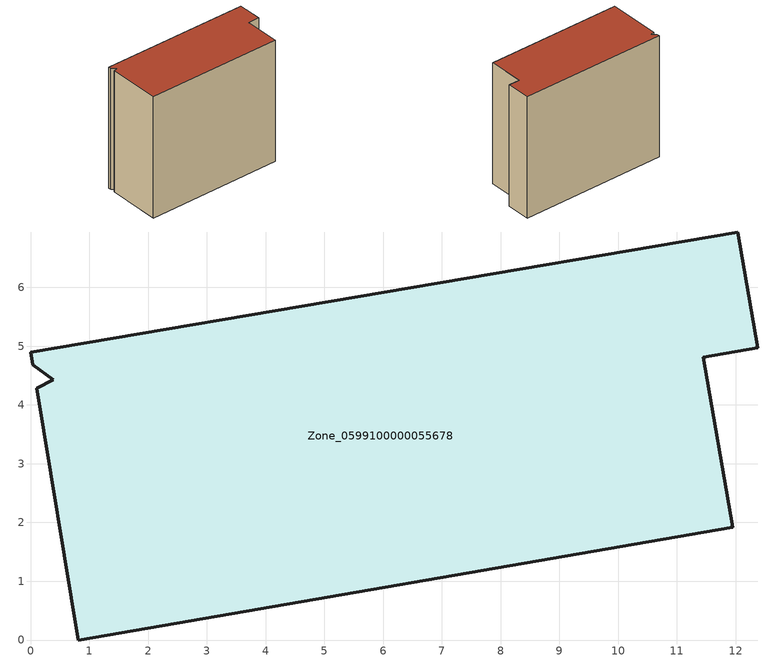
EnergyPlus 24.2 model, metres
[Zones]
Zone_0599100000055678
 floor ground (C_G): 0.04,4.68 0,4.9 12.04,6.94 12.38,4.97 11.45,4.81 11.95,1.92 0.81,0 0.1,4.29 0.38,4.43 z0
 wall outside (C_F): 0.81,0 11.95,1.92 11.45,4.81 12.38,4.97 12.04,6.94 0,4.9 0.04,4.68 0.38,4.43 0.1,4.29 0.81,0 z0:10.31
 roof outside (C_R): 0.38,4.43 0.1,4.29 0.81,0 11.95,1.92 11.45,4.81 12.38,4.97 12.04,6.94 0,4.9 0.04,4.68 z10.31
[BUILDING]
Pand.0599100000055678: North Axis=0; Terrain=City; Loads Convergence Tolerance Value=0.04; Temperature Convergence Tolerance Value=0.4; Solar Distribution=FullExterior; Maximum Number of Warmup Days=25; Minimum Number of Warmup Days=1
[Site:Location]
Rotterdam.The.Hague.AP_ZH_NLD Design_Conditions: Latitude=51.96; Longitude=4.45; Time Zone=1; Elevation=-4.5
[SITE:GROUNDTEMPERATURE:BUILDINGSURFACE]
18, 18, 18, 18, 18, 18, 18, 18, 18, 18, 18, 18
[MATERIAL] Thermal Absorptance=0.9; Solar Absorptance=0.7; Visible Absorptance=0.7
Name | Roughness | Thickness | Conductivity | Density | Specific Heat
G.TI.1946 | MediumSmooth | 0.15 | 1 | 540 | 1210
F.TI.1946 | Rough | 0.3 | 0.857143 | 1920 | 840
R.TI.1946 | MediumRough | 0.2 | 0.1 | 1500 | 1000
[CONSTRUCTION]
C_G: G.TI.1946
C_F: F.TI.1946
C_R: R.TI.1946
[ZONE]
Zone_0599100000055678: Type=1; Multiplier=1; Ceiling Height=Autocalculate; Volume=Autocalculate; Floor Area=autocalculate; Part of Total Floor Area=Yes
[ZONEINFILTRATION:DESIGNFLOWRATE]
Infil_Zone_0599100000055678: Zone or ZoneList or Space or SpaceList=Zone_0599100000055678; Schedule=AlwaysOn; Design Flow Rate Calculation Method=Flow/Area; Flow Rate per Floor Area=0.003; Constant Term Coefficient=1; Temperature Term Coefficient=0; Velocity Term Coefficient=0; Velocity Squared Term Coefficient=0
[HVACTEMPLATE:ZONE:IDEALLOADSAIRSYSTEM]
Zone_0599100000055678: Maximum Heating Supply Air Temperature=50; Minimum Cooling Supply Air Temperature=13; Maximum Heating Supply Air Humidity Ratio=0.0156; Minimum Cooling Supply Air Humidity Ratio=0.0077; Heating Limit=NoLimit; Cooling Limit=NoLimit; Dehumidification Control Type=ConstantSensibleHeatRatio; Cooling Sensible Heat Ratio=0.7; Dehumidification Setpoint=60; Humidification Control Type=None; Humidification Setpoint=30; Outdoor Air Method=None; Outdoor Air Flow Rate per Person=0.00944; Outdoor Air Flow Rate per Zone Floor Area=0; Outdoor Air Flow Rate per Zone=0; Demand Controlled Ventilation Type=None; Outdoor Air Economizer Type=NoEconomizer; Heat Recovery Type=None; Sensible Heat Recovery Effectiveness=0.7; Latent Heat Recovery Effectiveness=0.65
[ZONECONTROL:THERMOSTAT]
ThermostatControl_Zone_0599100000055678: Zone or ZoneList=Zone_0599100000055678; Control Type Schedule=DualSetpointControlType; Control 1=Thermostat_Zone_0599100000055678; Temperature Difference Between Cutout And Setpoint=0
[THERMOSTATSETPOINT:DUALSETPOINT]
Thermostat_Zone_0599100000055678: Heating Setpoint Temperature Schedule=HeatingSetpoint_Zone_0599100000055678; Cooling Setpoint Temperature Schedule=CoolingSetpoint_Zone_0599100000055678
[SCHEDULE:COMPACT]
HeatingSetpoint_Zone_0599100000055678: Through: 12/31, For: AllDays, Until: 24:00, 21
CoolingSetpoint_Zone_0599100000055678: Through: 12/31, For: AllDays, Until: 24:00, 24
DualSetpointControlType: Through: 12/31, For: AllDays, Until: 24:00, 4
AlwaysOn: Through: 12/31, For: AllDays, Until: 24:00, 1
